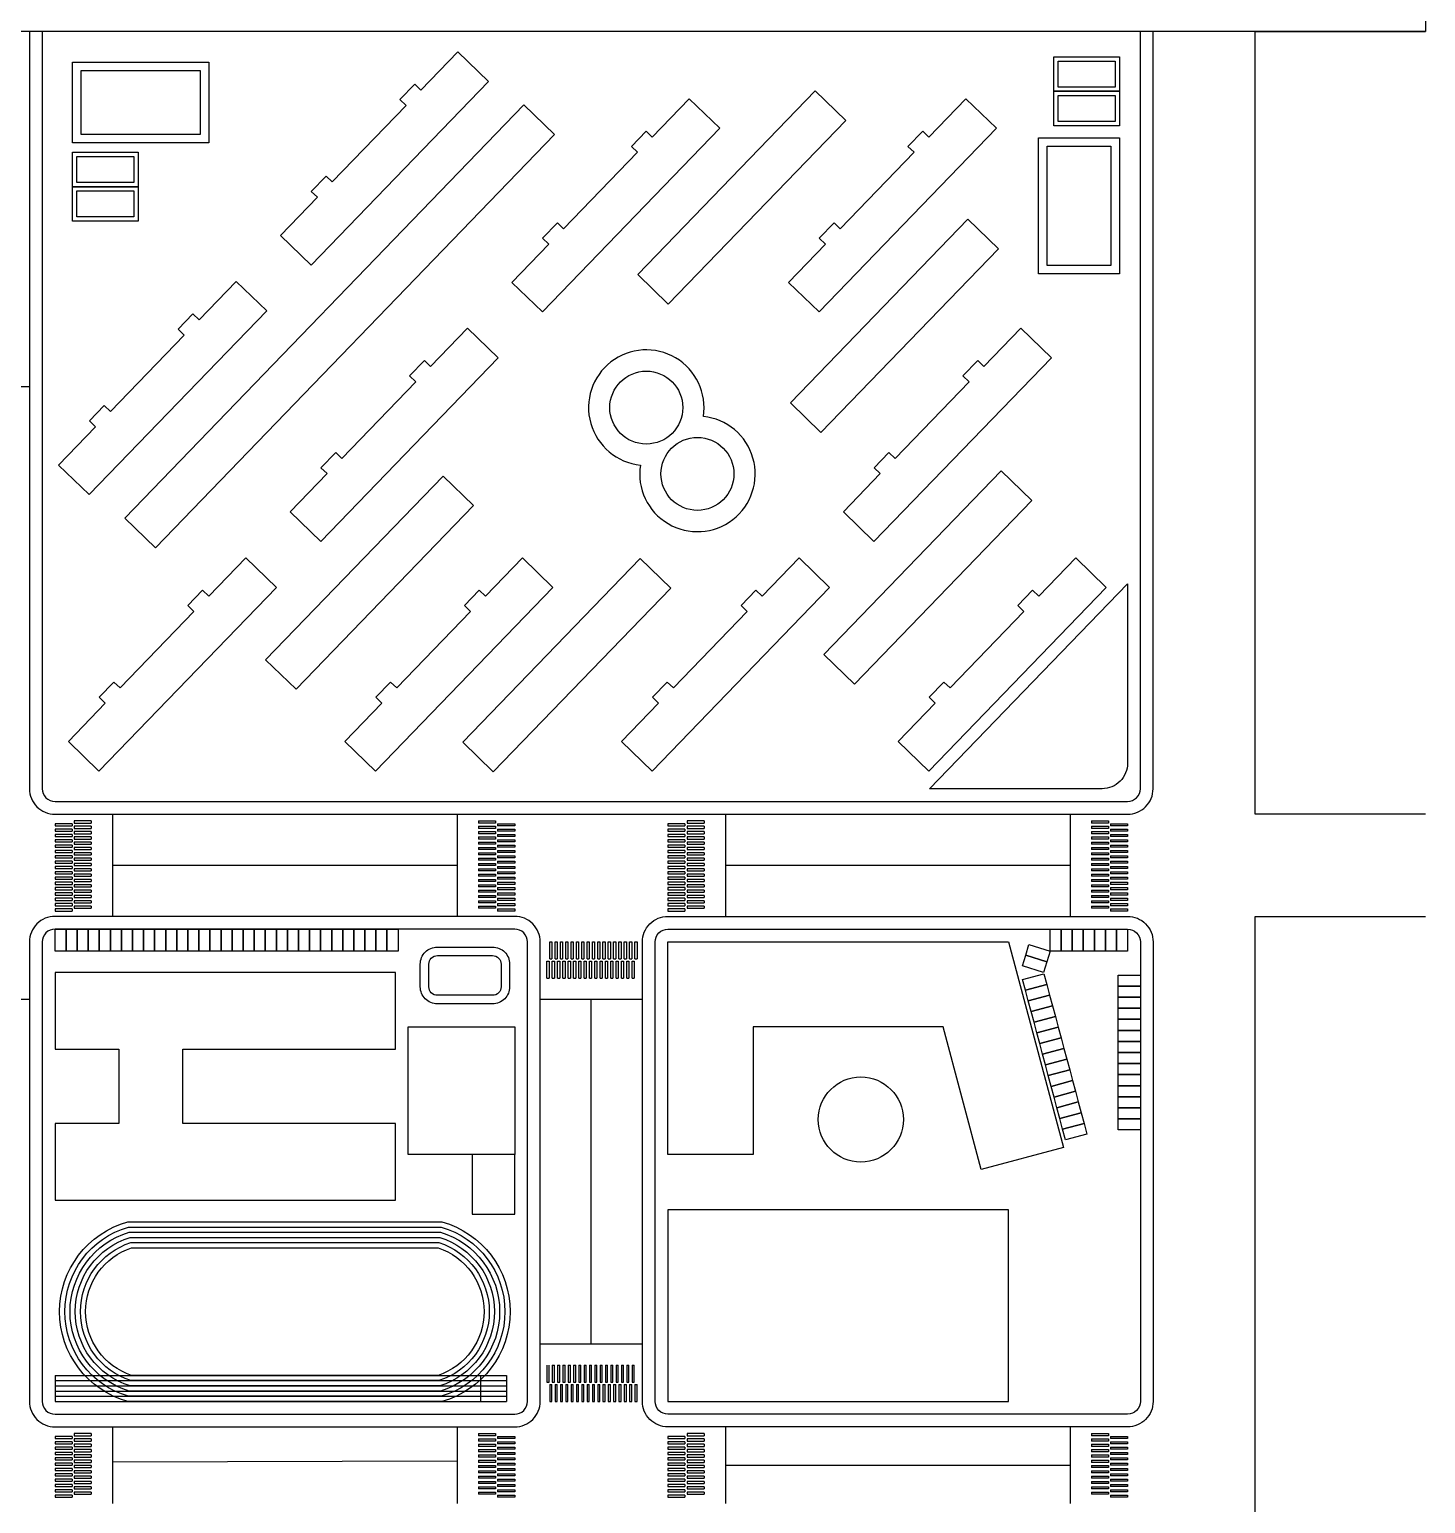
# Model space of a CAD drawing. Header units: millimetres. Extents: x 30 to 1399, y 0 to 1002.
# Drawn here: x 773.2 to 1101.2, y 413.1 to 759.6 of the extents above; entities that cross this region are included whole.
import ezdxf

# ---------------------------------------------------------------- set-up
doc = ezdxf.new("R2010")
doc.units = ezdxf.units.MM
doc.header["$LTSCALE"] = 0.1
doc.layers.add('buildings', color=255, linetype='Continuous')
doc.layers.add('lines', color=251, linetype='Continuous')

msp = doc.modelspace()

# ---------------------------------------------------------------- linework, layer by layer
msp.add_line((1061.17, 759.14), (1101.17, 759.14))
at = {"color": 70}
msp.add_lwpolyline([(642.17, 779.14), (1101.17, 779.14), (1101.17, 759.14), (642.17, 759.14)], close=True, dxfattribs=at)
at = {"color": 40}
msp.add_lwpolyline([(773.17, 689.14), (773.17, 581.14, 0.414214), (779.17, 575.14), (887.17, 575.14), (923.17, 575.14), (1031.17, 575.14, 0.414214), (1037.17, 581.14), (1037.17, 689.14), (1037.17, 719.14), (1037.17, 759.14), (917.17, 759.14), (773.17, 759.14), (773.17, 719.14)], format="xyb", close=True, dxfattribs=at)
msp.add_lwpolyline([(776.17, 759.14), (776.17, 719.14), (776.17, 689.14), (776.17, 581.14, 0.414214), (779.17, 578.14), (887.17, 578.14), (923.17, 578.14), (1031.17, 578.14, 0.414214), (1034.17, 581.14), (1034.17, 689.14), (1034.17, 719.14), (1034.17, 759.14)], format="xyb", dxfattribs=at)
for points in [[(1101.17, 575.14), (1061.17, 575.14), (1061.17, 759.14), (1101.17, 759.14)], [(1101.17, 367.14), (1061.17, 367.14), (1061.17, 551.14), (1101.17, 551.14)]]:
    msp.add_lwpolyline(points)
at = {"color": 130}
for points in [[(779.17, 431.14), (887.17, 431.14, 0.414214), (893.17, 437.14), (893.17, 545.14, 0.414214), (887.17, 551.14), (779.17, 551.14, 0.414214), (773.17, 545.14), (773.17, 437.14, 0.414214)], [(917.17, 437.14), (917.17, 545.14, -0.414214), (923.17, 551.14), (1031.17, 551.14, -0.414214), (1037.17, 545.14), (1037.17, 437.14, -0.414214), (1031.17, 431.14), (923.17, 431.14, -0.414214)], [(779.17, 434.14), (887.17, 434.14, 0.414214), (890.17, 437.14), (890.17, 545.14, 0.414214), (887.17, 548.14), (779.17, 548.14, 0.414214), (776.17, 545.14), (776.17, 437.14, 0.414214)], [(920.17, 437.14), (920.17, 545.14, -0.414214), (923.17, 548.14), (1031.17, 548.14, -0.414214), (1034.17, 545.14), (1034.17, 437.14, -0.414214), (1031.17, 434.14), (923.17, 434.14, -0.414214)]]:
    msp.add_lwpolyline(points, format="xyb", close=True, dxfattribs=at)
at = {"layer": 'buildings'}
for points in [[(840.81, 720.14), (839.37, 721.53), (842.84, 725.13), (844.28, 723.74), (842.84, 725.13), (839.37, 721.53), (840.81, 720.14), (832.12, 711.15), (839.32, 704.21), (881, 747.37), (873.8, 754.31), (865.12, 745.32), (863.68, 746.71), (860.21, 743.11), (861.65, 741.72), (844.28, 723.74)], [(895.18, 709.14), (893.74, 710.53), (897.21, 714.12), (898.65, 712.73), (897.21, 714.12), (893.74, 710.53), (895.18, 709.14), (886.5, 700.15), (893.69, 693.2), (935.37, 736.36), (928.17, 743.31), (919.49, 734.31), (918.05, 735.7), (914.58, 732.11), (916.02, 730.72), (898.65, 712.73)], [(960.18, 709.14), (958.74, 710.53), (962.21, 714.12), (963.65, 712.73), (962.21, 714.12), (958.74, 710.53), (960.18, 709.14), (951.5, 700.15), (958.69, 693.2), (1000.37, 736.36), (993.17, 743.31), (984.49, 734.31), (983.05, 735.7), (979.58, 732.11), (981.02, 730.72), (963.65, 712.73)], [(788.71, 666.19), (787.27, 667.58), (790.74, 671.18), (792.18, 669.79), (790.74, 671.18), (787.27, 667.58), (788.71, 666.19), (780.02, 657.2), (787.22, 650.26), (828.9, 693.42), (821.7, 700.36), (813.02, 691.37), (811.58, 692.76), (808.11, 689.16), (809.55, 687.77), (792.18, 669.79)], [(843.08, 655.19), (841.64, 656.58), (845.11, 660.17), (846.55, 658.78), (845.11, 660.17), (841.64, 656.58), (843.08, 655.19), (834.4, 646.2), (841.59, 639.25), (883.27, 682.41), (876.08, 689.36), (867.39, 680.36), (865.95, 681.75), (862.48, 678.16), (863.92, 676.77), (846.55, 658.78)], [(973.08, 655.19), (971.64, 656.58), (975.11, 660.17), (976.55, 658.78), (975.11, 660.17), (971.64, 656.58), (973.08, 655.19), (964.4, 646.2), (971.59, 639.25), (1013.27, 682.41), (1006.08, 689.36), (997.39, 680.36), (995.95, 681.75), (992.48, 678.16), (993.92, 676.77), (976.55, 658.78)], [(790.98, 601.24), (789.54, 602.63), (793.01, 606.22), (794.45, 604.83), (793.01, 606.22), (789.54, 602.63), (790.98, 601.24), (782.3, 592.25), (789.49, 585.3), (831.17, 628.46), (823.98, 635.41), (815.29, 626.41), (813.85, 627.8), (810.38, 624.21), (811.82, 622.82), (794.45, 604.83)], [(855.98, 601.24), (854.54, 602.63), (858.01, 606.22), (859.45, 604.83), (858.01, 606.22), (854.54, 602.63), (855.98, 601.24), (847.3, 592.25), (854.49, 585.3), (896.17, 628.46), (888.98, 635.41), (880.29, 626.41), (878.85, 627.8), (875.38, 624.21), (876.82, 622.82), (859.45, 604.83)], [(920.98, 601.24), (919.54, 602.63), (923.01, 606.22), (924.45, 604.83), (923.01, 606.22), (919.54, 602.63), (920.98, 601.24), (912.3, 592.25), (919.49, 585.3), (961.17, 628.46), (953.98, 635.41), (945.29, 626.41), (943.85, 627.8), (940.38, 624.21), (941.82, 622.82), (924.45, 604.83)], [(985.98, 601.24), (984.54, 602.63), (988.01, 606.22), (989.45, 604.83), (988.01, 606.22), (984.54, 602.63), (985.98, 601.24), (977.3, 592.25), (984.49, 585.3), (1026.17, 628.46), (1018.98, 635.41), (1010.29, 626.41), (1008.85, 627.8), (1005.38, 624.21), (1006.82, 622.82), (989.45, 604.83)]]:
    msp.add_lwpolyline(points, dxfattribs=at)
msp.add_lwpolyline([(1031.17, 629.32), (1031.17, 587.14, -0.414214), (1025.17, 581.14), (984.65, 581.14)], format="xyb", close=True, dxfattribs=at)
for points in [[(1003.17, 545.14), (1016.11, 496.84), (996.79, 491.67), (987.83, 525.14), (943.17, 525.14), (943.17, 495.14), (923.17, 495.14), (923.17, 525.14), (923.17, 545.14)], [(794.17, 519.94), (794.17, 502.45), (779.17, 502.45), (779.17, 484.45), (859.17, 484.45), (859.17, 502.45), (809.17, 502.45), (809.17, 519.94), (859.17, 519.94), (859.17, 537.94), (779.17, 537.94), (779.17, 519.94)], [(862.17, 525.17), (887.17, 525.17), (887.17, 495.17), (862.17, 495.17)], [(887.17, 495.17), (877.17, 495.17), (877.17, 481.17), (887.17, 481.17)]]:
    msp.add_lwpolyline(points, close=True, dxfattribs=at)
at = {"layer": 'lines'}
for p, q in [((749.17, 675.64), (773.17, 675.64)), ((792.67, 575.14), (792.67, 551.14)), ((873.67, 575.14), (873.67, 551.14)), ((936.67, 575.14), (936.67, 551.14)), ((1017.67, 575.14), (1017.67, 551.14)), ((792.67, 563.14), (873.67, 563.14)), ((936.67, 563.14), (1017.67, 563.14)), ((894.75, 536.64), (895.25, 536.64)), ((749.17, 531.64), (773.17, 531.64)), ((893.17, 531.64), (917.17, 531.64)), ((905.17, 450.64), (905.17, 531.64)), ((893.17, 450.64), (917.17, 450.64)), ((779.17, 443.24), (779.17, 437.14)), ((779.17, 442.02), (885.27, 442.02)), ((779.17, 440.8), (885.27, 440.8)), ((879.17, 443.24), (879.17, 437.14)), ((779.17, 439.58), (885.27, 439.58)), ((779.17, 438.36), (885.27, 438.36)), ((779.17, 437.14), (885.27, 437.14)), ((792.67, 431.14), (792.67, 413.14)), ((873.67, 431.14), (873.67, 413.14)), ((936.67, 431.14), (936.67, 413.14)), ((1017.67, 431.14), (1017.67, 413.14)), ((792.67, 422.97), (873.67, 423.19)), ((936.67, 422.14), (1017.67, 422.14))]:
    msp.add_line(p, q, dxfattribs=at)
for points in [[(783.28, 751.91), (815.28, 751.91), (815.28, 732.91), (783.28, 732.91)], [(1013.86, 753.16), (1029.26, 753.16), (1029.26, 745.06), (1013.86, 745.06)], [(1014.86, 752.16), (1028.26, 752.16), (1028.26, 746.06), (1014.86, 746.06)], [(785.28, 749.91), (813.28, 749.91), (813.28, 734.91), (785.28, 734.91)], [(957.75, 745.14), (964.94, 738.2), (923.26, 695.04), (916.07, 701.98)], [(1013.86, 745.06), (1029.26, 745.06), (1029.26, 736.96), (1013.86, 736.96)], [(1014.86, 744.06), (1028.26, 744.06), (1028.26, 737.96), (1014.86, 737.96)], [(1029.26, 734.14), (1029.26, 702.14), (1010.26, 702.14), (1010.26, 734.14)], [(1027.26, 732.14), (1027.26, 704.14), (1012.26, 704.14), (1012.26, 732.14)], [(783.28, 730.73), (798.68, 730.73), (798.68, 722.63), (783.28, 722.63)], [(784.28, 729.73), (797.68, 729.73), (797.68, 723.63), (784.28, 723.63)], [(783.28, 722.63), (798.68, 722.63), (798.68, 714.53), (783.28, 714.53)], [(784.28, 721.63), (797.68, 721.63), (797.68, 715.53), (784.28, 715.53)], [(993.62, 714.97), (1000.81, 708.03), (959.13, 664.87), (951.94, 671.81)], [(1001.5, 655.82), (1008.69, 648.88), (967.01, 605.72), (959.82, 612.66)], [(870.33, 654.62), (877.52, 647.67), (835.84, 604.51), (828.65, 611.46)], [(916.63, 635.25), (923.82, 628.3), (882.14, 585.14), (874.95, 592.09)], [(779.17, 548.14), (781.77, 548.14), (781.77, 542.94), (779.17, 542.94)], [(781.77, 548.14), (784.37, 548.14), (784.37, 542.94), (781.77, 542.94)], [(784.37, 548.14), (786.97, 548.14), (786.97, 542.94), (784.37, 542.94)], [(786.97, 548.14), (789.57, 548.14), (789.57, 542.94), (786.97, 542.94)], [(789.57, 548.14), (792.17, 548.14), (792.17, 542.94), (789.57, 542.94)], [(792.17, 548.14), (794.77, 548.14), (794.77, 542.94), (792.17, 542.94)], [(794.77, 548.14), (797.37, 548.14), (797.37, 542.94), (794.77, 542.94)], [(797.37, 548.14), (799.97, 548.14), (799.97, 542.94), (797.37, 542.94)], [(799.97, 548.14), (802.57, 548.14), (802.57, 542.94), (799.97, 542.94)], [(802.57, 548.14), (805.17, 548.14), (805.17, 542.94), (802.57, 542.94)], [(805.17, 548.14), (807.77, 548.14), (807.77, 542.94), (805.17, 542.94)], [(807.77, 548.14), (810.37, 548.14), (810.37, 542.94), (807.77, 542.94)], [(810.37, 548.14), (812.97, 548.14), (812.97, 542.94), (810.37, 542.94)], [(812.97, 548.14), (815.57, 548.14), (815.57, 542.94), (812.97, 542.94)], [(815.57, 548.14), (818.17, 548.14), (818.17, 542.94), (815.57, 542.94)], [(818.17, 548.14), (820.77, 548.14), (820.77, 542.94), (818.17, 542.94)], [(820.77, 548.14), (823.37, 548.14), (823.37, 542.94), (820.77, 542.94)], [(823.37, 548.14), (825.97, 548.14), (825.97, 542.94), (823.37, 542.94)], [(825.97, 548.14), (828.57, 548.14), (828.57, 542.94), (825.97, 542.94)], [(828.57, 548.14), (831.17, 548.14), (831.17, 542.94), (828.57, 542.94)], [(831.17, 548.14), (833.77, 548.14), (833.77, 542.94), (831.17, 542.94)], [(833.77, 548.14), (836.37, 548.14), (836.37, 542.94), (833.77, 542.94)], [(836.37, 548.14), (838.97, 548.14), (838.97, 542.94), (836.37, 542.94)], [(838.97, 548.14), (841.57, 548.14), (841.57, 542.94), (838.97, 542.94)], [(841.57, 548.14), (844.17, 548.14), (844.17, 542.94), (841.57, 542.94)], [(844.17, 548.14), (846.77, 548.14), (846.77, 542.94), (844.17, 542.94)], [(846.77, 548.14), (849.37, 548.14), (849.37, 542.94), (846.77, 542.94)], [(849.37, 548.14), (851.97, 548.14), (851.97, 542.94), (849.37, 542.94)], [(851.97, 548.14), (854.57, 548.14), (854.57, 542.94), (851.97, 542.94)], [(854.57, 548.14), (857.17, 548.14), (857.17, 542.94), (854.57, 542.94)], [(857.17, 548.14), (859.77, 548.14), (859.77, 542.94), (857.17, 542.94)], [(1012.97, 548.14), (1015.57, 548.14), (1015.57, 542.94), (1012.97, 542.94)], [(1015.57, 548.14), (1018.17, 548.14), (1018.17, 542.94), (1015.57, 542.94)], [(1018.17, 548.14), (1020.77, 548.14), (1020.77, 542.94), (1018.17, 542.94)], [(1020.77, 548.14), (1023.37, 548.14), (1023.37, 542.94), (1020.77, 542.94)], [(1023.37, 548.14), (1025.97, 548.14), (1025.97, 542.94), (1023.37, 542.94)], [(1025.97, 548.14), (1028.57, 548.14), (1028.57, 542.94), (1025.97, 542.94)], [(1028.57, 548.14), (1031.17, 548.14), (1031.17, 542.94), (1028.57, 542.94)], [(1007.23, 542.02), (1008.01, 544.5), (1012.97, 542.94), (1012.19, 540.46)], [(1006.45, 539.54), (1007.23, 542.02), (1012.19, 540.46), (1011.41, 537.98)], [(1007.17, 533.79), (1006.5, 536.3), (1011.52, 537.65), (1012.19, 535.14)], [(1028.97, 534.74), (1028.97, 537.34), (1034.17, 537.34), (1034.17, 534.74)], [(1007.84, 531.28), (1007.17, 533.79), (1012.19, 535.14), (1012.86, 532.63)], [(1028.97, 532.14), (1028.97, 534.74), (1034.17, 534.74), (1034.17, 532.14)], [(1008.52, 528.77), (1007.84, 531.28), (1012.86, 532.63), (1013.54, 530.11)], [(1009.19, 526.26), (1008.52, 528.77), (1013.54, 530.11), (1014.21, 527.6)], [(1028.97, 529.54), (1028.97, 532.14), (1034.17, 532.14), (1034.17, 529.54)], [(1009.86, 523.75), (1009.19, 526.26), (1014.21, 527.6), (1014.88, 525.09)], [(1028.97, 526.94), (1028.97, 529.54), (1034.17, 529.54), (1034.17, 526.94)], [(1028.97, 524.34), (1028.97, 526.94), (1034.17, 526.94), (1034.17, 524.34)], [(1010.53, 521.23), (1009.86, 523.75), (1014.88, 525.09), (1015.56, 522.58)], [(1028.97, 521.74), (1028.97, 524.34), (1034.17, 524.34), (1034.17, 521.74)], [(1011.21, 518.72), (1010.53, 521.23), (1015.56, 522.58), (1016.23, 520.07)], [(1011.88, 516.21), (1011.21, 518.72), (1016.23, 520.07), (1016.9, 517.56)], [(1028.97, 519.14), (1028.97, 521.74), (1034.17, 521.74), (1034.17, 519.14)], [(1012.55, 513.7), (1011.88, 516.21), (1016.9, 517.56), (1017.58, 515.05)], [(1028.97, 516.54), (1028.97, 519.14), (1034.17, 519.14), (1034.17, 516.54)], [(1028.97, 513.94), (1028.97, 516.54), (1034.17, 516.54), (1034.17, 513.94)], [(1013.23, 511.19), (1012.55, 513.7), (1017.58, 515.05), (1018.25, 512.53)], [(1028.97, 511.34), (1028.97, 513.94), (1034.17, 513.94), (1034.17, 511.34)], [(1013.9, 508.68), (1013.23, 511.19), (1018.25, 512.53), (1018.92, 510.02)], [(1014.57, 506.17), (1013.9, 508.68), (1018.92, 510.02), (1019.59, 507.51)], [(1028.97, 508.74), (1028.97, 511.34), (1034.17, 511.34), (1034.17, 508.74)], [(1015.24, 503.65), (1014.57, 506.17), (1019.59, 507.51), (1020.27, 505)], [(1028.97, 506.14), (1028.97, 508.74), (1034.17, 508.74), (1034.17, 506.14)], [(1028.97, 503.54), (1028.97, 506.14), (1034.17, 506.14), (1034.17, 503.54)], [(1015.92, 501.14), (1015.24, 503.65), (1020.27, 505), (1020.94, 502.49)], [(1016.59, 498.63), (1015.92, 501.14), (1020.94, 502.49), (1021.61, 499.98)], [(1028.97, 500.94), (1028.97, 503.54), (1034.17, 503.54), (1034.17, 500.94)], [(923.17, 437.14), (1003.17, 437.14), (1003.17, 482.14), (923.17, 482.14)]]:
    msp.add_lwpolyline(points, close=True, dxfattribs=at)
for points in [[(795.55, 644.73), (889.33, 741.84)], [(896.52, 734.89), (889.33, 741.84)], [(802.74, 637.78), (896.52, 734.89)], [(802.74, 637.78), (795.55, 644.73)], [(783.17, 572.89), (779.17, 572.89), (779.17, 572.39), (783.17, 572.39)], [(783.17, 571.64), (779.17, 571.64), (779.17, 571.14), (783.17, 571.14)], [(783.17, 572.89), (783.17, 572.39)], [(783.17, 571.64), (783.17, 571.14)], [(787.67, 573.57), (783.67, 573.57), (783.67, 573.07), (787.67, 573.07)], [(787.67, 572.32), (783.67, 572.32), (783.67, 571.82), (787.67, 571.82)], [(787.67, 573.57), (787.67, 573.07)], [(787.67, 572.32), (787.67, 571.82)], [(878.67, 573.57), (882.67, 573.57), (882.67, 573.07), (878.67, 573.07)], [(878.67, 573.57), (878.67, 573.07)], [(878.67, 572.32), (882.67, 572.32), (882.67, 571.82), (878.67, 571.82)], [(878.67, 572.32), (878.67, 571.82)], [(883.17, 572.89), (887.17, 572.89), (887.17, 572.39), (883.17, 572.39)], [(883.17, 572.89), (883.17, 572.39)], [(883.17, 571.64), (887.17, 571.64), (887.17, 571.14), (883.17, 571.14)], [(883.17, 571.64), (883.17, 571.14)], [(927.17, 572.89), (923.17, 572.89), (923.17, 572.39), (927.17, 572.39)], [(927.17, 571.64), (923.17, 571.64), (923.17, 571.14), (927.17, 571.14)], [(927.17, 572.89), (927.17, 572.39)], [(927.17, 571.64), (927.17, 571.14)], [(931.67, 573.57), (927.67, 573.57), (927.67, 573.07), (931.67, 573.07)], [(931.67, 572.32), (927.67, 572.32), (927.67, 571.82), (931.67, 571.82)], [(931.67, 573.57), (931.67, 573.07)], [(931.67, 572.32), (931.67, 571.82)], [(1022.67, 573.57), (1026.67, 573.57), (1026.67, 573.07), (1022.67, 573.07)], [(1022.67, 573.57), (1022.67, 573.07)], [(1022.67, 572.32), (1026.67, 572.32), (1026.67, 571.82), (1022.67, 571.82)], [(1022.67, 572.32), (1022.67, 571.82)], [(1027.17, 572.89), (1031.17, 572.89), (1031.17, 572.39), (1027.17, 572.39)], [(1027.17, 572.89), (1027.17, 572.39)], [(1027.17, 571.64), (1031.17, 571.64), (1031.17, 571.14), (1027.17, 571.14)], [(1027.17, 571.64), (1027.17, 571.14)], [(783.17, 570.39), (779.17, 570.39), (779.17, 569.89), (783.17, 569.89)], [(783.17, 569.14), (779.17, 569.14), (779.17, 568.64), (783.17, 568.64)], [(783.17, 570.39), (783.17, 569.89)], [(783.17, 569.14), (783.17, 568.64)], [(787.67, 571.07), (783.67, 571.07), (783.67, 570.57), (787.67, 570.57)], [(787.67, 569.82), (783.67, 569.82), (783.67, 569.32), (787.67, 569.32)], [(787.67, 568.57), (783.67, 568.57), (783.67, 568.07), (787.67, 568.07)], [(787.67, 571.07), (787.67, 570.57)], [(787.67, 569.82), (787.67, 569.32)], [(787.67, 568.57), (787.67, 568.07)], [(878.67, 571.07), (882.67, 571.07), (882.67, 570.57), (878.67, 570.57)], [(878.67, 571.07), (878.67, 570.57)], [(878.67, 569.82), (882.67, 569.82), (882.67, 569.32), (878.67, 569.32)], [(878.67, 569.82), (878.67, 569.32)], [(878.67, 568.57), (882.67, 568.57), (882.67, 568.07), (878.67, 568.07)], [(878.67, 568.57), (878.67, 568.07)], [(883.17, 570.39), (887.17, 570.39), (887.17, 569.89), (883.17, 569.89)], [(883.17, 570.39), (883.17, 569.89)], [(883.17, 569.14), (887.17, 569.14), (887.17, 568.64), (883.17, 568.64)], [(883.17, 569.14), (883.17, 568.64)], [(927.17, 570.39), (923.17, 570.39), (923.17, 569.89), (927.17, 569.89)], [(927.17, 569.14), (923.17, 569.14), (923.17, 568.64), (927.17, 568.64)], [(927.17, 570.39), (927.17, 569.89)], [(927.17, 569.14), (927.17, 568.64)], [(931.67, 571.07), (927.67, 571.07), (927.67, 570.57), (931.67, 570.57)], [(931.67, 569.82), (927.67, 569.82), (927.67, 569.32), (931.67, 569.32)], [(931.67, 568.57), (927.67, 568.57), (927.67, 568.07), (931.67, 568.07)], [(931.67, 571.07), (931.67, 570.57)], [(931.67, 569.82), (931.67, 569.32)], [(931.67, 568.57), (931.67, 568.07)], [(1022.67, 571.07), (1026.67, 571.07), (1026.67, 570.57), (1022.67, 570.57)], [(1022.67, 571.07), (1022.67, 570.57)], [(1022.67, 569.82), (1026.67, 569.82), (1026.67, 569.32), (1022.67, 569.32)], [(1022.67, 569.82), (1022.67, 569.32)], [(1022.67, 568.57), (1026.67, 568.57), (1026.67, 568.07), (1022.67, 568.07)], [(1022.67, 568.57), (1022.67, 568.07)], [(1027.17, 570.39), (1031.17, 570.39), (1031.17, 569.89), (1027.17, 569.89)], [(1027.17, 570.39), (1027.17, 569.89)], [(1027.17, 569.14), (1031.17, 569.14), (1031.17, 568.64), (1027.17, 568.64)], [(1027.17, 569.14), (1027.17, 568.64)], [(783.17, 567.89), (779.17, 567.89), (779.17, 567.39), (783.17, 567.39)], [(783.17, 566.64), (779.17, 566.64), (779.17, 566.14), (783.17, 566.14)], [(783.17, 565.39), (779.17, 565.39), (779.17, 564.89), (783.17, 564.89)], [(783.17, 567.89), (783.17, 567.39)], [(783.17, 566.64), (783.17, 566.14)], [(783.17, 565.39), (783.17, 564.89)], [(787.67, 567.32), (783.67, 567.32), (783.67, 566.82), (787.67, 566.82)], [(787.67, 566.07), (783.67, 566.07), (783.67, 565.57), (787.67, 565.57)], [(787.67, 564.82), (783.67, 564.82), (783.67, 564.32), (787.67, 564.32)], [(787.67, 567.32), (787.67, 566.82)], [(787.67, 566.07), (787.67, 565.57)], [(787.67, 564.82), (787.67, 564.32)], [(878.67, 567.32), (882.67, 567.32), (882.67, 566.82), (878.67, 566.82)], [(878.67, 567.32), (878.67, 566.82)], [(878.67, 566.07), (882.67, 566.07), (882.67, 565.57), (878.67, 565.57)], [(878.67, 566.07), (878.67, 565.57)], [(878.67, 564.82), (882.67, 564.82), (882.67, 564.32), (878.67, 564.32)], [(878.67, 564.82), (878.67, 564.32)], [(883.17, 567.89), (887.17, 567.89), (887.17, 567.39), (883.17, 567.39)], [(883.17, 567.89), (883.17, 567.39)], [(883.17, 566.64), (887.17, 566.64), (887.17, 566.14), (883.17, 566.14)], [(883.17, 566.64), (883.17, 566.14)], [(883.17, 565.39), (887.17, 565.39), (887.17, 564.89), (883.17, 564.89)], [(883.17, 565.39), (883.17, 564.89)], [(927.17, 567.89), (923.17, 567.89), (923.17, 567.39), (927.17, 567.39)], [(927.17, 566.64), (923.17, 566.64), (923.17, 566.14), (927.17, 566.14)], [(927.17, 565.39), (923.17, 565.39), (923.17, 564.89), (927.17, 564.89)], [(927.17, 567.89), (927.17, 567.39)], [(927.17, 566.64), (927.17, 566.14)], [(927.17, 565.39), (927.17, 564.89)], [(931.67, 567.32), (927.67, 567.32), (927.67, 566.82), (931.67, 566.82)], [(931.67, 566.07), (927.67, 566.07), (927.67, 565.57), (931.67, 565.57)], [(931.67, 564.82), (927.67, 564.82), (927.67, 564.32), (931.67, 564.32)], [(931.67, 567.32), (931.67, 566.82)], [(931.67, 566.07), (931.67, 565.57)], [(931.67, 564.82), (931.67, 564.32)], [(1022.67, 567.32), (1026.67, 567.32), (1026.67, 566.82), (1022.67, 566.82)], [(1022.67, 567.32), (1022.67, 566.82)], [(1022.67, 566.07), (1026.67, 566.07), (1026.67, 565.57), (1022.67, 565.57)], [(1022.67, 566.07), (1022.67, 565.57)], [(1022.67, 564.82), (1026.67, 564.82), (1026.67, 564.32), (1022.67, 564.32)], [(1022.67, 564.82), (1022.67, 564.32)], [(1027.17, 567.89), (1031.17, 567.89), (1031.17, 567.39), (1027.17, 567.39)], [(1027.17, 567.89), (1027.17, 567.39)], [(1027.17, 566.64), (1031.17, 566.64), (1031.17, 566.14), (1027.17, 566.14)], [(1027.17, 566.64), (1027.17, 566.14)], [(1027.17, 565.39), (1031.17, 565.39), (1031.17, 564.89), (1027.17, 564.89)], [(1027.17, 565.39), (1027.17, 564.89)], [(783.17, 564.14), (779.17, 564.14), (779.17, 563.64), (783.17, 563.64)], [(783.17, 562.89), (779.17, 562.89), (779.17, 562.39), (783.17, 562.39)], [(783.17, 561.64), (779.17, 561.64), (779.17, 561.14), (783.17, 561.14)], [(783.17, 564.14), (783.17, 563.64)], [(783.17, 562.89), (783.17, 562.39)], [(783.17, 561.64), (783.17, 561.14)], [(787.67, 563.57), (783.67, 563.57), (783.67, 563.07), (787.67, 563.07)], [(787.67, 562.32), (783.67, 562.32), (783.67, 561.82), (787.67, 561.82)], [(787.67, 563.57), (787.67, 563.07)], [(787.67, 562.32), (787.67, 561.82)], [(878.67, 563.57), (882.67, 563.57), (882.67, 563.07), (878.67, 563.07)], [(878.67, 563.57), (878.67, 563.07)], [(878.67, 562.32), (882.67, 562.32), (882.67, 561.82), (878.67, 561.82)], [(878.67, 562.32), (878.67, 561.82)], [(883.17, 564.14), (887.17, 564.14), (887.17, 563.64), (883.17, 563.64)], [(883.17, 564.14), (883.17, 563.64)], [(883.17, 562.89), (887.17, 562.89), (887.17, 562.39), (883.17, 562.39)], [(883.17, 562.89), (883.17, 562.39)], [(883.17, 561.64), (887.17, 561.64), (887.17, 561.14), (883.17, 561.14)], [(883.17, 561.64), (883.17, 561.14)], [(927.17, 564.14), (923.17, 564.14), (923.17, 563.64), (927.17, 563.64)], [(927.17, 562.89), (923.17, 562.89), (923.17, 562.39), (927.17, 562.39)], [(927.17, 561.64), (923.17, 561.64), (923.17, 561.14), (927.17, 561.14)], [(927.17, 564.14), (927.17, 563.64)], [(927.17, 562.89), (927.17, 562.39)], [(927.17, 561.64), (927.17, 561.14)], [(931.67, 563.57), (927.67, 563.57), (927.67, 563.07), (931.67, 563.07)], [(931.67, 562.32), (927.67, 562.32), (927.67, 561.82), (931.67, 561.82)], [(931.67, 563.57), (931.67, 563.07)], [(931.67, 562.32), (931.67, 561.82)], [(1022.67, 563.57), (1026.67, 563.57), (1026.67, 563.07), (1022.67, 563.07)], [(1022.67, 563.57), (1022.67, 563.07)], [(1022.67, 562.32), (1026.67, 562.32), (1026.67, 561.82), (1022.67, 561.82)], [(1022.67, 562.32), (1022.67, 561.82)], [(1027.17, 564.14), (1031.17, 564.14), (1031.17, 563.64), (1027.17, 563.64)], [(1027.17, 564.14), (1027.17, 563.64)], [(1027.17, 562.89), (1031.17, 562.89), (1031.17, 562.39), (1027.17, 562.39)], [(1027.17, 562.89), (1027.17, 562.39)], [(1027.17, 561.64), (1031.17, 561.64), (1031.17, 561.14), (1027.17, 561.14)], [(1027.17, 561.64), (1027.17, 561.14)], [(783.17, 560.39), (779.17, 560.39), (779.17, 559.89), (783.17, 559.89)], [(783.17, 559.14), (779.17, 559.14), (779.17, 558.64), (783.17, 558.64)], [(783.17, 557.89), (779.17, 557.89), (779.17, 557.39), (783.17, 557.39)], [(783.17, 560.39), (783.17, 559.89)], [(783.17, 559.14), (783.17, 558.64)], [(783.17, 557.89), (783.17, 557.39)], [(787.67, 561.07), (783.67, 561.07), (783.67, 560.57), (787.67, 560.57)], [(787.67, 559.82), (783.67, 559.82), (783.67, 559.32), (787.67, 559.32)], [(787.67, 558.57), (783.67, 558.57), (783.67, 558.07), (787.67, 558.07)], [(787.67, 561.07), (787.67, 560.57)], [(787.67, 559.82), (787.67, 559.32)], [(787.67, 558.57), (787.67, 558.07)], [(878.67, 561.07), (882.67, 561.07), (882.67, 560.57), (878.67, 560.57)], [(878.67, 561.07), (878.67, 560.57)], [(878.67, 559.82), (882.67, 559.82), (882.67, 559.32), (878.67, 559.32)], [(878.67, 559.82), (878.67, 559.32)], [(878.67, 558.57), (882.67, 558.57), (882.67, 558.07), (878.67, 558.07)], [(878.67, 558.57), (878.67, 558.07)], [(883.17, 560.39), (887.17, 560.39), (887.17, 559.89), (883.17, 559.89)], [(883.17, 560.39), (883.17, 559.89)], [(883.17, 559.14), (887.17, 559.14), (887.17, 558.64), (883.17, 558.64)], [(883.17, 559.14), (883.17, 558.64)], [(883.17, 557.89), (887.17, 557.89), (887.17, 557.39), (883.17, 557.39)], [(883.17, 557.89), (883.17, 557.39)], [(927.17, 560.39), (923.17, 560.39), (923.17, 559.89), (927.17, 559.89)], [(927.17, 559.14), (923.17, 559.14), (923.17, 558.64), (927.17, 558.64)], [(927.17, 557.89), (923.17, 557.89), (923.17, 557.39), (927.17, 557.39)], [(927.17, 560.39), (927.17, 559.89)], [(927.17, 559.14), (927.17, 558.64)], [(927.17, 557.89), (927.17, 557.39)], [(931.67, 561.07), (927.67, 561.07), (927.67, 560.57), (931.67, 560.57)], [(931.67, 559.82), (927.67, 559.82), (927.67, 559.32), (931.67, 559.32)], [(931.67, 558.57), (927.67, 558.57), (927.67, 558.07), (931.67, 558.07)], [(931.67, 561.07), (931.67, 560.57)], [(931.67, 559.82), (931.67, 559.32)], [(931.67, 558.57), (931.67, 558.07)], [(1022.67, 561.07), (1026.67, 561.07), (1026.67, 560.57), (1022.67, 560.57)], [(1022.67, 561.07), (1022.67, 560.57)], [(1022.67, 559.82), (1026.67, 559.82), (1026.67, 559.32), (1022.67, 559.32)], [(1022.67, 559.82), (1022.67, 559.32)], [(1022.67, 558.57), (1026.67, 558.57), (1026.67, 558.07), (1022.67, 558.07)], [(1022.67, 558.57), (1022.67, 558.07)], [(1027.17, 560.39), (1031.17, 560.39), (1031.17, 559.89), (1027.17, 559.89)], [(1027.17, 560.39), (1027.17, 559.89)], [(1027.17, 559.14), (1031.17, 559.14), (1031.17, 558.64), (1027.17, 558.64)], [(1027.17, 559.14), (1027.17, 558.64)], [(1027.17, 557.89), (1031.17, 557.89), (1031.17, 557.39), (1027.17, 557.39)], [(1027.17, 557.89), (1027.17, 557.39)], [(783.17, 556.64), (779.17, 556.64), (779.17, 556.14), (783.17, 556.14)], [(783.17, 555.39), (779.17, 555.39), (779.17, 554.89), (783.17, 554.89)], [(783.17, 556.64), (783.17, 556.14)], [(783.17, 555.39), (783.17, 554.89)], [(787.67, 557.32), (783.67, 557.32), (783.67, 556.82), (787.67, 556.82)], [(787.67, 556.07), (783.67, 556.07), (783.67, 555.57), (787.67, 555.57)], [(787.67, 554.82), (783.67, 554.82), (783.67, 554.32), (787.67, 554.32)], [(787.67, 557.32), (787.67, 556.82)], [(787.67, 556.07), (787.67, 555.57)], [(787.67, 554.82), (787.67, 554.32)], [(878.67, 557.32), (882.67, 557.32), (882.67, 556.82), (878.67, 556.82)], [(878.67, 557.32), (878.67, 556.82)], [(878.67, 556.07), (882.67, 556.07), (882.67, 555.57), (878.67, 555.57)], [(878.67, 556.07), (878.67, 555.57)], [(878.67, 554.82), (882.67, 554.82), (882.67, 554.32), (878.67, 554.32)], [(878.67, 554.82), (878.67, 554.32)], [(883.17, 556.64), (887.17, 556.64), (887.17, 556.14), (883.17, 556.14)], [(883.17, 556.64), (883.17, 556.14)], [(883.17, 555.39), (887.17, 555.39), (887.17, 554.89), (883.17, 554.89)], [(883.17, 555.39), (883.17, 554.89)], [(927.17, 556.64), (923.17, 556.64), (923.17, 556.14), (927.17, 556.14)], [(927.17, 555.39), (923.17, 555.39), (923.17, 554.89), (927.17, 554.89)], [(927.17, 556.64), (927.17, 556.14)], [(927.17, 555.39), (927.17, 554.89)], [(931.67, 557.32), (927.67, 557.32), (927.67, 556.82), (931.67, 556.82)], [(931.67, 556.07), (927.67, 556.07), (927.67, 555.57), (931.67, 555.57)], [(931.67, 554.82), (927.67, 554.82), (927.67, 554.32), (931.67, 554.32)], [(931.67, 557.32), (931.67, 556.82)], [(931.67, 556.07), (931.67, 555.57)], [(931.67, 554.82), (931.67, 554.32)], [(1022.67, 557.32), (1026.67, 557.32), (1026.67, 556.82), (1022.67, 556.82)], [(1022.67, 557.32), (1022.67, 556.82)], [(1022.67, 556.07), (1026.67, 556.07), (1026.67, 555.57), (1022.67, 555.57)], [(1022.67, 556.07), (1022.67, 555.57)], [(1022.67, 554.82), (1026.67, 554.82), (1026.67, 554.32), (1022.67, 554.32)], [(1022.67, 554.82), (1022.67, 554.32)], [(1027.17, 556.64), (1031.17, 556.64), (1031.17, 556.14), (1027.17, 556.14)], [(1027.17, 556.64), (1027.17, 556.14)], [(1027.17, 555.39), (1031.17, 555.39), (1031.17, 554.89), (1027.17, 554.89)], [(1027.17, 555.39), (1027.17, 554.89)], [(783.17, 554.14), (779.17, 554.14), (779.17, 553.64), (783.17, 553.64)], [(783.17, 552.89), (779.17, 552.89), (779.17, 552.39), (783.17, 552.39)], [(783.17, 554.14), (783.17, 553.64)], [(783.17, 552.89), (783.17, 552.39)], [(787.67, 553.57), (783.67, 553.57), (783.67, 553.07), (787.67, 553.07)], [(787.67, 553.57), (787.67, 553.07)], [(878.67, 553.57), (882.67, 553.57), (882.67, 553.07), (878.67, 553.07)], [(878.67, 553.57), (878.67, 553.07)], [(883.17, 554.14), (887.17, 554.14), (887.17, 553.64), (883.17, 553.64)], [(883.17, 554.14), (883.17, 553.64)], [(883.17, 552.89), (887.17, 552.89), (887.17, 552.39), (883.17, 552.39)], [(883.17, 552.89), (883.17, 552.39)], [(927.17, 554.14), (923.17, 554.14), (923.17, 553.64), (927.17, 553.64)], [(927.17, 552.89), (923.17, 552.89), (923.17, 552.39), (927.17, 552.39)], [(927.17, 554.14), (927.17, 553.64)], [(927.17, 552.89), (927.17, 552.39)], [(931.67, 553.57), (927.67, 553.57), (927.67, 553.07), (931.67, 553.07)], [(931.67, 553.57), (931.67, 553.07)], [(1022.67, 553.57), (1026.67, 553.57), (1026.67, 553.07), (1022.67, 553.07)], [(1022.67, 553.57), (1022.67, 553.07)], [(1027.17, 554.14), (1031.17, 554.14), (1031.17, 553.64), (1027.17, 553.64)], [(1027.17, 554.14), (1027.17, 553.64)], [(1027.17, 552.89), (1031.17, 552.89), (1031.17, 552.39), (1027.17, 552.39)], [(1027.17, 552.89), (1027.17, 552.39)], [(895.42, 541.14), (895.42, 545.14), (895.92, 545.14), (895.92, 541.14)], [(896.67, 541.14), (896.67, 545.14), (897.17, 545.14), (897.17, 541.14)], [(897.92, 541.14), (897.92, 545.14), (898.42, 545.14), (898.42, 541.14)], [(899.17, 541.14), (899.17, 545.14), (899.67, 545.14), (899.67, 541.14)], [(900.42, 541.14), (900.42, 545.14), (900.92, 545.14), (900.92, 541.14)], [(901.67, 541.14), (901.67, 545.14), (902.17, 545.14), (902.17, 541.14)], [(902.92, 541.14), (902.92, 545.14), (903.42, 545.14), (903.42, 541.14)], [(904.17, 541.14), (904.17, 545.14), (904.67, 545.14), (904.67, 541.14)], [(905.42, 541.14), (905.42, 545.14), (905.92, 545.14), (905.92, 541.14)], [(906.67, 541.14), (906.67, 545.14), (907.17, 545.14), (907.17, 541.14)], [(907.92, 541.14), (907.92, 545.14), (908.42, 545.14), (908.42, 541.14)], [(909.17, 541.14), (909.17, 545.14), (909.67, 545.14), (909.67, 541.14)], [(910.42, 541.14), (910.42, 545.14), (910.92, 545.14), (910.92, 541.14)], [(911.67, 541.14), (911.67, 545.14), (912.17, 545.14), (912.17, 541.14)], [(912.92, 541.14), (912.92, 545.14), (913.42, 545.14), (913.42, 541.14)], [(914.17, 541.14), (914.17, 545.14), (914.67, 545.14), (914.67, 541.14)], [(915.42, 541.14), (915.42, 545.14), (915.92, 545.14), (915.92, 541.14)], [(894.75, 536.64), (894.75, 540.64), (895.25, 540.64), (895.25, 536.64)], [(895.42, 541.14), (895.92, 541.14)], [(896, 536.64), (896, 540.64), (896.5, 540.64), (896.5, 536.64)], [(896.67, 541.14), (897.17, 541.14)], [(897.25, 536.64), (897.25, 540.64), (897.75, 540.64), (897.75, 536.64)], [(897.92, 541.14), (898.42, 541.14)], [(898.5, 536.64), (898.5, 540.64), (899, 540.64), (899, 536.64)], [(899.17, 541.14), (899.67, 541.14)], [(899.75, 536.64), (899.75, 540.64), (900.25, 540.64), (900.25, 536.64)], [(900.42, 541.14), (900.92, 541.14)], [(901, 536.64), (901, 540.64), (901.5, 540.64), (901.5, 536.64)], [(901.67, 541.14), (902.17, 541.14)], [(902.25, 536.64), (902.25, 540.64), (902.75, 540.64), (902.75, 536.64)], [(902.92, 541.14), (903.42, 541.14)], [(903.5, 536.64), (903.5, 540.64), (904, 540.64), (904, 536.64)], [(904.17, 541.14), (904.67, 541.14)], [(904.75, 536.64), (904.75, 540.64), (905.25, 540.64), (905.25, 536.64)], [(905.42, 541.14), (905.92, 541.14)], [(906, 536.64), (906, 540.64), (906.5, 540.64), (906.5, 536.64)], [(906.67, 541.14), (907.17, 541.14)], [(907.25, 536.64), (907.25, 540.64), (907.75, 540.64), (907.75, 536.64)], [(907.92, 541.14), (908.42, 541.14)], [(908.5, 536.64), (908.5, 540.64), (909, 540.64), (909, 536.64)], [(909.17, 541.14), (909.67, 541.14)], [(909.75, 536.64), (909.75, 540.64), (910.25, 540.64), (910.25, 536.64)], [(910.42, 541.14), (910.92, 541.14)], [(911, 536.64), (911, 540.64), (911.5, 540.64), (911.5, 536.64)], [(911.67, 541.14), (912.17, 541.14)], [(912.25, 536.64), (912.25, 540.64), (912.75, 540.64), (912.75, 536.64)], [(912.92, 541.14), (913.42, 541.14)], [(913.5, 536.64), (913.5, 540.64), (914, 540.64), (914, 536.64)], [(914.17, 541.14), (914.67, 541.14)], [(914.75, 536.64), (914.75, 540.64), (915.25, 540.64), (915.25, 536.64)], [(915.42, 541.14), (915.92, 541.14)], [(896, 536.64), (896.5, 536.64)], [(897.25, 536.64), (897.75, 536.64)], [(898.5, 536.64), (899, 536.64)], [(899.75, 536.64), (900.25, 536.64)], [(901, 536.64), (901.5, 536.64)], [(902.25, 536.64), (902.75, 536.64)], [(903.5, 536.64), (904, 536.64)], [(904.75, 536.64), (905.25, 536.64)], [(906, 536.64), (906.5, 536.64)], [(907.25, 536.64), (907.75, 536.64)], [(908.5, 536.64), (909, 536.64)], [(909.75, 536.64), (910.25, 536.64)], [(911, 536.64), (911.5, 536.64)], [(912.25, 536.64), (912.75, 536.64)], [(913.5, 536.64), (914, 536.64)], [(914.75, 536.64), (915.25, 536.64)], [(894.75, 445.64), (894.75, 441.64), (895.25, 441.64), (895.25, 445.64)], [(896, 445.64), (896, 441.64), (896.5, 441.64), (896.5, 445.64)], [(896, 445.64), (896.5, 445.64)], [(897.25, 445.64), (897.25, 441.64), (897.75, 441.64), (897.75, 445.64)], [(897.25, 445.64), (897.75, 445.64)], [(898.5, 445.64), (898.5, 441.64), (899, 441.64), (899, 445.64)], [(898.5, 445.64), (899, 445.64)], [(899.75, 445.64), (899.75, 441.64), (900.25, 441.64), (900.25, 445.64)], [(899.75, 445.64), (900.25, 445.64)], [(901, 445.64), (901, 441.64), (901.5, 441.64), (901.5, 445.64)], [(901, 445.64), (901.5, 445.64)], [(902.25, 445.64), (902.25, 441.64), (902.75, 441.64), (902.75, 445.64)], [(902.25, 445.64), (902.75, 445.64)], [(903.5, 445.64), (903.5, 441.64), (904, 441.64), (904, 445.64)], [(903.5, 445.64), (904, 445.64)], [(904.75, 445.64), (904.75, 441.64), (905.25, 441.64), (905.25, 445.64)], [(904.75, 445.64), (905.25, 445.64)], [(906, 445.64), (906, 441.64), (906.5, 441.64), (906.5, 445.64)], [(906, 445.64), (906.5, 445.64)], [(907.25, 445.64), (907.25, 441.64), (907.75, 441.64), (907.75, 445.64)], [(907.25, 445.64), (907.75, 445.64)], [(908.5, 445.64), (908.5, 441.64), (909, 441.64), (909, 445.64)], [(908.5, 445.64), (909, 445.64)], [(909.75, 445.64), (909.75, 441.64), (910.25, 441.64), (910.25, 445.64)], [(909.75, 445.64), (910.25, 445.64)], [(911, 445.64), (911, 441.64), (911.5, 441.64), (911.5, 445.64)], [(911, 445.64), (911.5, 445.64)], [(912.25, 445.64), (912.25, 441.64), (912.75, 441.64), (912.75, 445.64)], [(912.25, 445.64), (912.75, 445.64)], [(913.5, 445.64), (913.5, 441.64), (914, 441.64), (914, 445.64)], [(913.5, 445.64), (914, 445.64)], [(914.75, 445.64), (914.75, 441.64), (915.25, 441.64), (915.25, 445.64)], [(914.75, 445.64), (915.25, 445.64)], [(779.17, 443.24), (879.17, 443.24)], [(879.17, 443.24), (885.27, 443.24), (885.27, 437.14)], [(895.42, 441.14), (895.42, 437.14), (895.92, 437.14), (895.92, 441.14)], [(895.42, 441.14), (895.92, 441.14)], [(896.67, 441.14), (896.67, 437.14), (897.17, 437.14), (897.17, 441.14)], [(896.67, 441.14), (897.17, 441.14)], [(897.92, 441.14), (897.92, 437.14), (898.42, 437.14), (898.42, 441.14)], [(897.92, 441.14), (898.42, 441.14)], [(899.17, 441.14), (899.17, 437.14), (899.67, 437.14), (899.67, 441.14)], [(899.17, 441.14), (899.67, 441.14)], [(900.42, 441.14), (900.42, 437.14), (900.92, 437.14), (900.92, 441.14)], [(900.42, 441.14), (900.92, 441.14)], [(901.67, 441.14), (901.67, 437.14), (902.17, 437.14), (902.17, 441.14)], [(901.67, 441.14), (902.17, 441.14)], [(902.92, 441.14), (902.92, 437.14), (903.42, 437.14), (903.42, 441.14)], [(902.92, 441.14), (903.42, 441.14)], [(904.17, 441.14), (904.17, 437.14), (904.67, 437.14), (904.67, 441.14)], [(904.17, 441.14), (904.67, 441.14)], [(905.42, 441.14), (905.42, 437.14), (905.92, 437.14), (905.92, 441.14)], [(905.42, 441.14), (905.92, 441.14)], [(906.67, 441.14), (906.67, 437.14), (907.17, 437.14), (907.17, 441.14)], [(906.67, 441.14), (907.17, 441.14)], [(907.92, 441.14), (907.92, 437.14), (908.42, 437.14), (908.42, 441.14)], [(907.92, 441.14), (908.42, 441.14)], [(909.17, 441.14), (909.17, 437.14), (909.67, 437.14), (909.67, 441.14)], [(909.17, 441.14), (909.67, 441.14)], [(910.42, 441.14), (910.42, 437.14), (910.92, 437.14), (910.92, 441.14)], [(910.42, 441.14), (910.92, 441.14)], [(911.67, 441.14), (911.67, 437.14), (912.17, 437.14), (912.17, 441.14)], [(911.67, 441.14), (912.17, 441.14)], [(912.92, 441.14), (912.92, 437.14), (913.42, 437.14), (913.42, 441.14)], [(912.92, 441.14), (913.42, 441.14)], [(914.17, 441.14), (914.17, 437.14), (914.67, 437.14), (914.67, 441.14)], [(914.17, 441.14), (914.67, 441.14)], [(915.42, 441.14), (915.42, 437.14), (915.92, 437.14), (915.92, 441.14)], [(915.42, 441.14), (915.92, 441.14)], [(783.17, 428.89), (779.17, 428.89), (779.17, 428.39), (783.17, 428.39)], [(783.17, 427.64), (779.17, 427.64), (779.17, 427.14), (783.17, 427.14)], [(783.17, 426.39), (779.17, 426.39), (779.17, 425.89), (783.17, 425.89)], [(783.17, 428.89), (783.17, 428.39)], [(783.17, 427.64), (783.17, 427.14)], [(783.17, 426.39), (783.17, 425.89)], [(787.67, 429.57), (783.67, 429.57), (783.67, 429.07), (787.67, 429.07)], [(787.67, 428.32), (783.67, 428.32), (783.67, 427.82), (787.67, 427.82)], [(787.67, 427.07), (783.67, 427.07), (783.67, 426.57), (787.67, 426.57)], [(787.67, 429.57), (787.67, 429.07)], [(787.67, 428.32), (787.67, 427.82)], [(787.67, 427.07), (787.67, 426.57)], [(878.67, 429.57), (882.67, 429.57), (882.67, 429.07), (878.67, 429.07)], [(878.67, 429.57), (878.67, 429.07)], [(878.67, 428.32), (882.67, 428.32), (882.67, 427.82), (878.67, 427.82)], [(878.67, 428.32), (878.67, 427.82)], [(878.67, 427.07), (882.67, 427.07), (882.67, 426.57), (878.67, 426.57)], [(878.67, 427.07), (878.67, 426.57)], [(883.17, 428.89), (887.17, 428.89), (887.17, 428.39), (883.17, 428.39)], [(883.17, 428.89), (883.17, 428.39)], [(883.17, 427.64), (887.17, 427.64), (887.17, 427.14), (883.17, 427.14)], [(883.17, 427.64), (883.17, 427.14)], [(883.17, 426.39), (887.17, 426.39), (887.17, 425.89), (883.17, 425.89)], [(883.17, 426.39), (883.17, 425.89)], [(927.17, 428.89), (923.17, 428.89), (923.17, 428.39), (927.17, 428.39)], [(927.17, 427.64), (923.17, 427.64), (923.17, 427.14), (927.17, 427.14)], [(927.17, 426.39), (923.17, 426.39), (923.17, 425.89), (927.17, 425.89)], [(927.17, 428.89), (927.17, 428.39)], [(927.17, 427.64), (927.17, 427.14)], [(927.17, 426.39), (927.17, 425.89)], [(931.67, 429.57), (927.67, 429.57), (927.67, 429.07), (931.67, 429.07)], [(931.67, 428.32), (927.67, 428.32), (927.67, 427.82), (931.67, 427.82)], [(931.67, 427.07), (927.67, 427.07), (927.67, 426.57), (931.67, 426.57)], [(931.67, 429.57), (931.67, 429.07)], [(931.67, 428.32), (931.67, 427.82)], [(931.67, 427.07), (931.67, 426.57)], [(1022.67, 429.57), (1026.67, 429.57), (1026.67, 429.07), (1022.67, 429.07)], [(1022.67, 429.57), (1022.67, 429.07)], [(1022.67, 428.32), (1026.67, 428.32), (1026.67, 427.82), (1022.67, 427.82)], [(1022.67, 428.32), (1022.67, 427.82)], [(1022.67, 427.07), (1026.67, 427.07), (1026.67, 426.57), (1022.67, 426.57)], [(1022.67, 427.07), (1022.67, 426.57)], [(1027.17, 428.89), (1031.17, 428.89), (1031.17, 428.39), (1027.17, 428.39)], [(1027.17, 428.89), (1027.17, 428.39)], [(1027.17, 427.64), (1031.17, 427.64), (1031.17, 427.14), (1027.17, 427.14)], [(1027.17, 427.64), (1027.17, 427.14)], [(1027.17, 426.39), (1031.17, 426.39), (1031.17, 425.89), (1027.17, 425.89)], [(1027.17, 426.39), (1027.17, 425.89)], [(783.17, 425.14), (779.17, 425.14), (779.17, 424.64), (783.17, 424.64)], [(783.17, 423.89), (779.17, 423.89), (779.17, 423.39), (783.17, 423.39)], [(783.17, 425.14), (783.17, 424.64)], [(783.17, 423.89), (783.17, 423.39)], [(787.67, 425.82), (783.67, 425.82), (783.67, 425.32), (787.67, 425.32)], [(787.67, 424.57), (783.67, 424.57), (783.67, 424.07), (787.67, 424.07)], [(787.67, 423.32), (783.67, 423.32), (783.67, 422.82), (787.67, 422.82)], [(787.67, 425.82), (787.67, 425.32)], [(787.67, 424.57), (787.67, 424.07)], [(787.67, 423.32), (787.67, 422.82)], [(878.67, 425.82), (882.67, 425.82), (882.67, 425.32), (878.67, 425.32)], [(878.67, 425.82), (878.67, 425.32)], [(878.67, 424.57), (882.67, 424.57), (882.67, 424.07), (878.67, 424.07)], [(878.67, 424.57), (878.67, 424.07)], [(878.67, 423.32), (882.67, 423.32), (882.67, 422.82), (878.67, 422.82)], [(878.67, 423.32), (878.67, 422.82)], [(883.17, 425.14), (887.17, 425.14), (887.17, 424.64), (883.17, 424.64)], [(883.17, 425.14), (883.17, 424.64)], [(883.17, 423.89), (887.17, 423.89), (887.17, 423.39), (883.17, 423.39)], [(883.17, 423.89), (883.17, 423.39)], [(927.17, 425.14), (923.17, 425.14), (923.17, 424.64), (927.17, 424.64)], [(927.17, 423.89), (923.17, 423.89), (923.17, 423.39), (927.17, 423.39)], [(927.17, 425.14), (927.17, 424.64)], [(927.17, 423.89), (927.17, 423.39)], [(931.67, 425.82), (927.67, 425.82), (927.67, 425.32), (931.67, 425.32)], [(931.67, 424.57), (927.67, 424.57), (927.67, 424.07), (931.67, 424.07)], [(931.67, 423.32), (927.67, 423.32), (927.67, 422.82), (931.67, 422.82)], [(931.67, 425.82), (931.67, 425.32)], [(931.67, 424.57), (931.67, 424.07)], [(931.67, 423.32), (931.67, 422.82)], [(1022.67, 425.82), (1026.67, 425.82), (1026.67, 425.32), (1022.67, 425.32)], [(1022.67, 425.82), (1022.67, 425.32)], [(1022.67, 424.57), (1026.67, 424.57), (1026.67, 424.07), (1022.67, 424.07)], [(1022.67, 424.57), (1022.67, 424.07)], [(1022.67, 423.32), (1026.67, 423.32), (1026.67, 422.82), (1022.67, 422.82)], [(1022.67, 423.32), (1022.67, 422.82)], [(1027.17, 425.14), (1031.17, 425.14), (1031.17, 424.64), (1027.17, 424.64)], [(1027.17, 425.14), (1027.17, 424.64)], [(1027.17, 423.89), (1031.17, 423.89), (1031.17, 423.39), (1027.17, 423.39)], [(1027.17, 423.89), (1027.17, 423.39)], [(783.17, 422.64), (779.17, 422.64), (779.17, 422.14), (783.17, 422.14)], [(783.17, 421.39), (779.17, 421.39), (779.17, 420.89), (783.17, 420.89)], [(783.17, 420.14), (779.17, 420.14), (779.17, 419.64), (783.17, 419.64)], [(783.17, 422.64), (783.17, 422.14)], [(783.17, 421.39), (783.17, 420.89)], [(783.17, 420.14), (783.17, 419.64)], [(787.67, 422.07), (783.67, 422.07), (783.67, 421.57), (787.67, 421.57)], [(787.67, 420.82), (783.67, 420.82), (783.67, 420.32), (787.67, 420.32)], [(787.67, 419.57), (783.67, 419.57), (783.67, 419.07), (787.67, 419.07)], [(787.67, 422.07), (787.67, 421.57)], [(787.67, 420.82), (787.67, 420.32)], [(787.67, 419.57), (787.67, 419.07)], [(878.67, 422.07), (882.67, 422.07), (882.67, 421.57), (878.67, 421.57)], [(878.67, 422.07), (878.67, 421.57)], [(878.67, 420.82), (882.67, 420.82), (882.67, 420.32), (878.67, 420.32)], [(878.67, 420.82), (878.67, 420.32)], [(878.67, 419.57), (882.67, 419.57), (882.67, 419.07), (878.67, 419.07)], [(878.67, 419.57), (878.67, 419.07)], [(883.17, 422.64), (887.17, 422.64), (887.17, 422.14), (883.17, 422.14)], [(883.17, 422.64), (883.17, 422.14)], [(883.17, 421.39), (887.17, 421.39), (887.17, 420.89), (883.17, 420.89)], [(883.17, 421.39), (883.17, 420.89)], [(883.17, 420.14), (887.17, 420.14), (887.17, 419.64), (883.17, 419.64)], [(883.17, 420.14), (883.17, 419.64)], [(927.17, 422.64), (923.17, 422.64), (923.17, 422.14), (927.17, 422.14)], [(927.17, 421.39), (923.17, 421.39), (923.17, 420.89), (927.17, 420.89)], [(927.17, 420.14), (923.17, 420.14), (923.17, 419.64), (927.17, 419.64)], [(927.17, 422.64), (927.17, 422.14)], [(927.17, 421.39), (927.17, 420.89)], [(927.17, 420.14), (927.17, 419.64)], [(931.67, 422.07), (927.67, 422.07), (927.67, 421.57), (931.67, 421.57)], [(931.67, 420.82), (927.67, 420.82), (927.67, 420.32), (931.67, 420.32)], [(931.67, 419.57), (927.67, 419.57), (927.67, 419.07), (931.67, 419.07)], [(931.67, 422.07), (931.67, 421.57)], [(931.67, 420.82), (931.67, 420.32)], [(931.67, 419.57), (931.67, 419.07)], [(1022.67, 422.07), (1026.67, 422.07), (1026.67, 421.57), (1022.67, 421.57)], [(1022.67, 422.07), (1022.67, 421.57)], [(1022.67, 420.82), (1026.67, 420.82), (1026.67, 420.32), (1022.67, 420.32)], [(1022.67, 420.82), (1022.67, 420.32)], [(1022.67, 419.57), (1026.67, 419.57), (1026.67, 419.07), (1022.67, 419.07)], [(1022.67, 419.57), (1022.67, 419.07)], [(1027.17, 422.64), (1031.17, 422.64), (1031.17, 422.14), (1027.17, 422.14)], [(1027.17, 422.64), (1027.17, 422.14)], [(1027.17, 421.39), (1031.17, 421.39), (1031.17, 420.89), (1027.17, 420.89)], [(1027.17, 421.39), (1027.17, 420.89)], [(1027.17, 420.14), (1031.17, 420.14), (1031.17, 419.64), (1027.17, 419.64)], [(1027.17, 420.14), (1027.17, 419.64)], [(783.17, 418.89), (779.17, 418.89), (779.17, 418.39), (783.17, 418.39)], [(783.17, 417.64), (779.17, 417.64), (779.17, 417.14), (783.17, 417.14)], [(783.17, 416.39), (779.17, 416.39), (779.17, 415.89), (783.17, 415.89)], [(783.17, 418.89), (783.17, 418.39)], [(783.17, 417.64), (783.17, 417.14)], [(783.17, 416.39), (783.17, 415.89)], [(787.67, 418.32), (783.67, 418.32), (783.67, 417.82), (787.67, 417.82)], [(787.67, 417.07), (783.67, 417.07), (783.67, 416.57), (787.67, 416.57)], [(787.67, 415.82), (783.67, 415.82), (783.67, 415.32), (787.67, 415.32)], [(787.67, 418.32), (787.67, 417.82)], [(787.67, 417.07), (787.67, 416.57)], [(787.67, 415.82), (787.67, 415.32)], [(878.67, 418.32), (882.67, 418.32), (882.67, 417.82), (878.67, 417.82)], [(878.67, 418.32), (878.67, 417.82)], [(878.67, 417.07), (882.67, 417.07), (882.67, 416.57), (878.67, 416.57)], [(878.67, 417.07), (878.67, 416.57)], [(878.67, 415.82), (882.67, 415.82), (882.67, 415.32), (878.67, 415.32)], [(878.67, 415.82), (878.67, 415.32)], [(883.17, 418.89), (887.17, 418.89), (887.17, 418.39), (883.17, 418.39)], [(883.17, 418.89), (883.17, 418.39)], [(883.17, 417.64), (887.17, 417.64), (887.17, 417.14), (883.17, 417.14)], [(883.17, 417.64), (883.17, 417.14)], [(883.17, 416.39), (887.17, 416.39), (887.17, 415.89), (883.17, 415.89)], [(883.17, 416.39), (883.17, 415.89)], [(927.17, 418.89), (923.17, 418.89), (923.17, 418.39), (927.17, 418.39)], [(927.17, 417.64), (923.17, 417.64), (923.17, 417.14), (927.17, 417.14)], [(927.17, 416.39), (923.17, 416.39), (923.17, 415.89), (927.17, 415.89)], [(927.17, 418.89), (927.17, 418.39)], [(927.17, 417.64), (927.17, 417.14)], [(927.17, 416.39), (927.17, 415.89)], [(931.67, 418.32), (927.67, 418.32), (927.67, 417.82), (931.67, 417.82)], [(931.67, 417.07), (927.67, 417.07), (927.67, 416.57), (931.67, 416.57)], [(931.67, 415.82), (927.67, 415.82), (927.67, 415.32), (931.67, 415.32)], [(931.67, 418.32), (931.67, 417.82)], [(931.67, 417.07), (931.67, 416.57)], [(931.67, 415.82), (931.67, 415.32)], [(1022.67, 418.32), (1026.67, 418.32), (1026.67, 417.82), (1022.67, 417.82)], [(1022.67, 418.32), (1022.67, 417.82)], [(1022.67, 417.07), (1026.67, 417.07), (1026.67, 416.57), (1022.67, 416.57)], [(1022.67, 417.07), (1022.67, 416.57)], [(1022.67, 415.82), (1026.67, 415.82), (1026.67, 415.32), (1022.67, 415.32)], [(1022.67, 415.82), (1022.67, 415.32)], [(1027.17, 418.89), (1031.17, 418.89), (1031.17, 418.39), (1027.17, 418.39)], [(1027.17, 418.89), (1027.17, 418.39)], [(1027.17, 417.64), (1031.17, 417.64), (1031.17, 417.14), (1027.17, 417.14)], [(1027.17, 417.64), (1027.17, 417.14)], [(1027.17, 416.39), (1031.17, 416.39), (1031.17, 415.89), (1027.17, 415.89)], [(1027.17, 416.39), (1027.17, 415.89)], [(783.17, 415.14), (779.17, 415.14), (779.17, 414.64), (783.17, 414.64)], [(783.17, 415.14), (783.17, 414.64)], [(883.17, 415.14), (887.17, 415.14), (887.17, 414.64), (883.17, 414.64)], [(883.17, 415.14), (883.17, 414.64)], [(927.17, 415.14), (923.17, 415.14), (923.17, 414.64), (927.17, 414.64)], [(927.17, 415.14), (927.17, 414.64)], [(1027.17, 415.14), (1031.17, 415.14), (1031.17, 414.64), (1027.17, 414.64)], [(1027.17, 415.14), (1027.17, 414.64)]]:
    msp.add_lwpolyline(points, dxfattribs=at)
for points in [[(869, 543.92), (881.99, 543.92, -0.414214), (885.99, 539.92), (885.99, 534.58, -0.414214), (881.99, 530.58), (869, 530.58, -0.414214), (865, 534.58), (865, 539.92, -0.414214)], [(869, 541.92), (881.99, 541.92, -0.414214), (883.99, 539.92), (883.99, 534.58, -0.414214), (881.99, 532.58), (869, 532.58, -0.414214), (867, 534.58), (867, 539.92, -0.414214)], [(870.08, 479.34, -0.758477), (870.08, 437.14), (796.26, 437.14, -0.758477), (796.26, 479.34)], [(869.91, 478.12, -0.752207), (869.91, 438.36), (796.43, 438.36, -0.752207), (796.43, 478.12)], [(869.73, 476.9, -0.745395), (869.73, 439.58), (796.61, 439.58, -0.745395), (796.61, 476.9)], [(869.55, 475.68, -0.737957), (869.55, 440.8), (796.79, 440.8, -0.737957), (796.79, 475.68)], [(869.37, 474.46, -0.729789), (869.37, 442.02), (796.98, 442.02, -0.729789), (796.98, 474.46)], [(869.17, 473.24, -0.720759), (869.17, 443.24), (869.17, 443.24), (797.17, 443.24, -0.720759), (797.17, 473.24)]]:
    msp.add_lwpolyline(points, format="xyb", close=True, dxfattribs=at)
for centre, radius in [((918.09, 670.71), 8.57), ((930.11, 655.13), 8.57), ((968.5, 503.39), 10)]:
    msp.add_circle(centre, radius, dxfattribs=at)
for centre, start, end in [((918.09, 670.71), 351.1878, 264.1349), ((930.11, 655.13), 171.1878, 84.1349)]:
    msp.add_arc(centre, 13.57, start, end, dxfattribs=at)
at = {"layer": 'lines', "end_tangent": (0.991298, 0.131634)}
msp.add_spline([(642.17, 771.12), (717.43, 776.09), (881.95, 764.56), (959.46, 775.16), (1013.8, 767.28), (1101.17, 771.12)], degree=3, dxfattribs=at)

doc.saveas('drawing.dxf')
